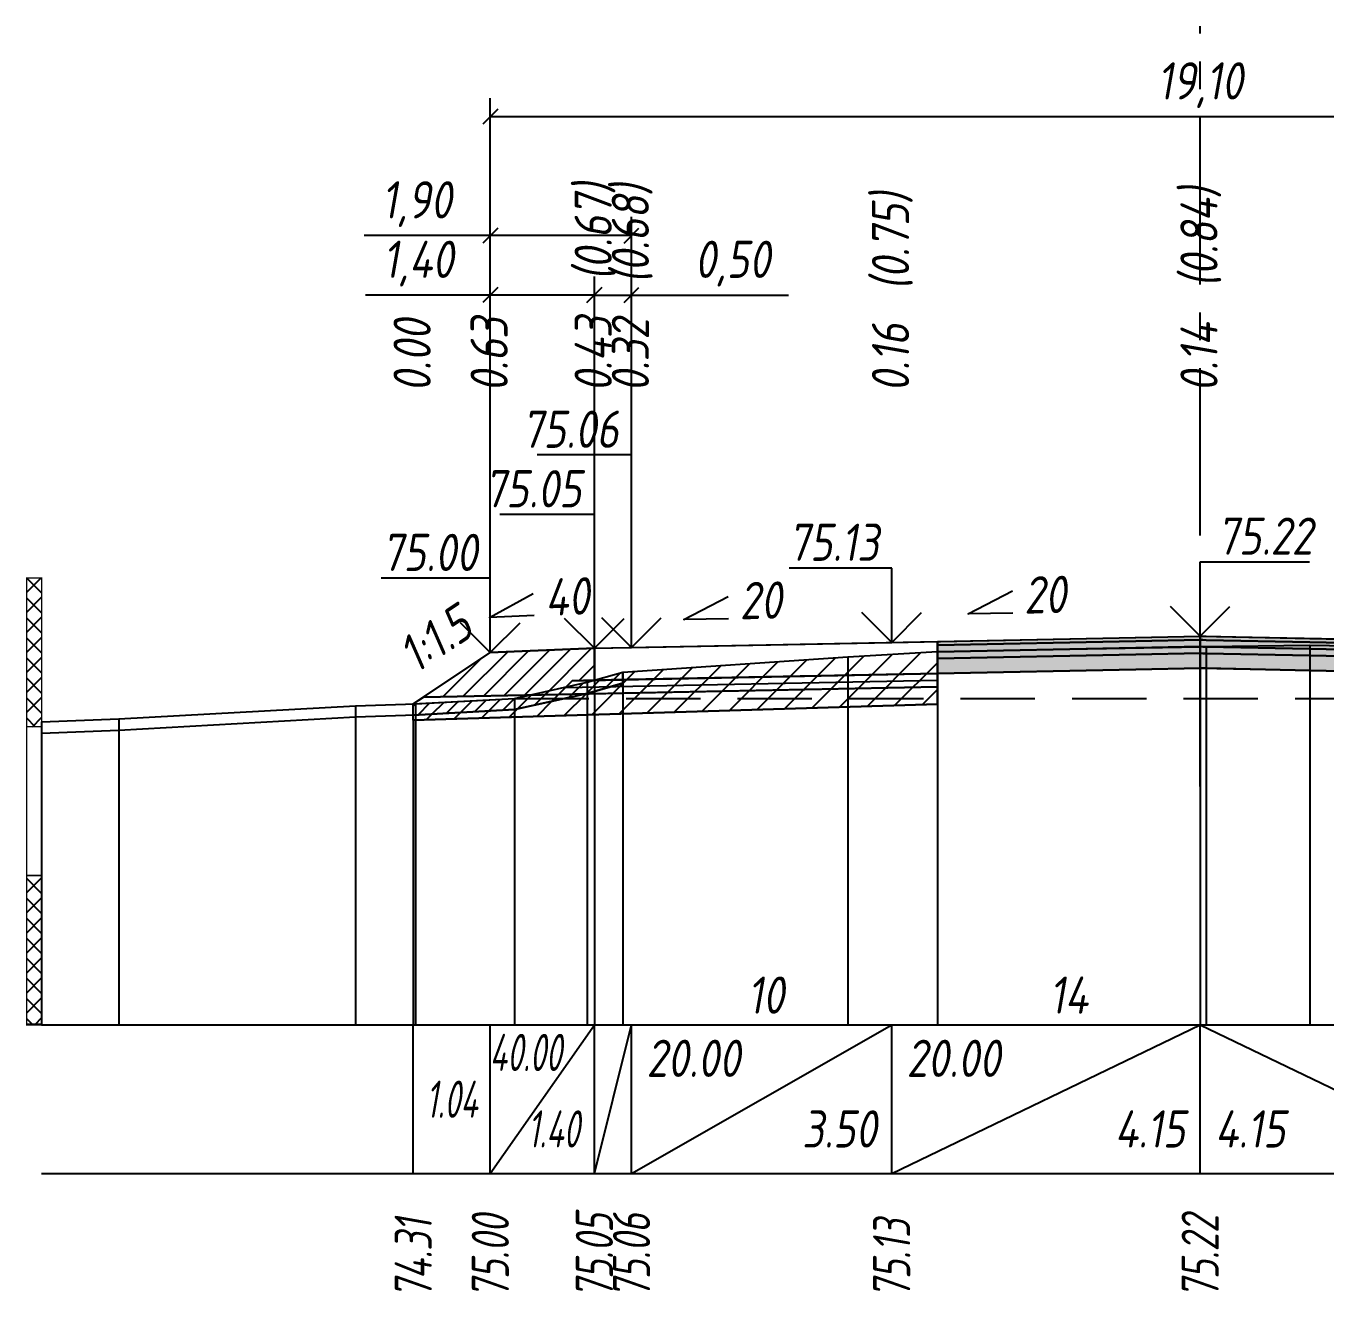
# Model space of a CAD drawing. Extents: x -717 to 1451, y -133302 to 233.
# Drawn here: x 78.9 to 166.4, y -14406.9 to -14321.8 of the extents above; entities that cross this region are included whole.
import ezdxf
from ezdxf.enums import TextEntityAlignment as Align

# ---------------------------------------------------------------- set-up
doc = ezdxf.new("R2010")
doc.units = 0
doc.linetypes.add('осевая2', pattern=[1.125, 0.75, -0.125, 0.125, -0.125])
doc.linetypes.add('штриховая', pattern=[0.75, 0.5, -0.25])
for name, color, linetype in [('Интерполированный поперечник', 2, 'Continuous'), ('Код_514', 1, 'Continuous'), ('Контур_0', 7, 'Continuous'), ('Контур_2521', 7, 'Continuous'), ('Контур_2564', 7, 'Continuous'), ('Контур_2660', 7, 'Continuous'), ('Контур_2665', 7, 'Continuous'), ('Контур_400', 7, 'Continuous'), ('Контур_508', 7, 'Continuous'), ('Контур_512', 7, 'Continuous'), ('Контур_513', 7, 'Continuous'), ('Контур_818', 7, 'Continuous'), ('Красный поперечник', 1, 'Continuous'), ('Линейка абсолютных высот', 7, 'Continuous'), ('Объём_2501', 7, 'Continuous'), ('Объём_2564', 7, 'Continuous'), ('Объём_2650', 7, 'Continuous'), ('Объём_2660', 7, 'Continuous'), ('Объём_2661', 7, 'Continuous'), ('Объём_2665', 7, 'Continuous'), ('Объём_2666', 7, 'Continuous'), ('Объём_2667', 7, 'Continuous'), ('Объём_2668', 7, 'Continuous'), ('Объём_2669', 7, 'Continuous'), ('Объём_2675', 7, 'Continuous'), ('Объём_2753', 7, 'Continuous'), ('Ось', 1, 'осевая2'), ('Откосы', 7, 'Continuous'), ('Отметки покрытия', 7, 'Continuous'), ('Рабочие отметки', 7, 'Continuous'), ('Рабочие отметки доп.', 7, 'Continuous'), ('Слои выравнивания', 7, 'Continuous'), ('Таблица', 7, 'Continuous'), ('Уклоны проезжей части', 7, 'Continuous'), ('Черный поперечник', 3, 'Continuous')]:
    doc.layers.add(name, color=color, linetype=linetype)
for name, color, linetype, true_color in [('Контур_2540', 2, 'Continuous', 0xffff00), ('Контур_2560', 2, 'Continuous', 0xffff00), ('Контур_2561', 7, 'Continuous', 0xff8040), ('Контур_2562', 3, 'Continuous', 0x00ff00), ('Контур_2563', 7, 'Continuous', 0xff8000), ('Контур_2570', 7, 'Continuous', 0x80ff00), ('Контур_2725', 7, 'Continuous', 0x323232), ('Контур_2736', 4, 'Continuous', 0x00ffff), ('Контур_2737', 4, 'Continuous', 0x00ffff), ('Контур_2738', 4, 'Continuous', 0x00ffff), ('Контур_2739', 4, 'Continuous', 0x00ffff), ('Контур_2741', 4, 'Continuous', 0x00ffff), ('Контур_2742', 4, 'Continuous', 0x00ffff), ('Контур_2743', 4, 'Continuous', 0x00ffff), ('Контур_2744', 7, 'Continuous', 0xa4ffff), ('Контур_2745', 7, 'Continuous', 0xa4ffff), ('Контур_2747', 4, 'Continuous', 0x00ffff), ('Контур_2748', 4, 'Continuous', 0x00ffff), ('Контур_2749', 4, 'Continuous', 0x00ffff), ('Контур_2750', 4, 'Continuous', 0x00ffff), ('Контур_2751', 4, 'Continuous', 0x00ffff), ('Контур_2752', 4, 'Continuous', 0x00ffff), ('Контур_2760', 7, 'Continuous', 0x323232), ('Контур_2761', 7, 'Continuous', 0x323232), ('Контур_2762', 7, 'Continuous', 0x323232), ('Контур_2763', 7, 'Continuous', 0x323232), ('Контур_402', 7, 'Continuous', 0xff6464), ('Контур_703', 4, 'Continuous', 0x00ffff), ('Контур_705', 4, 'Continuous', 0x00ffff), ('Контур_707', 4, 'Continuous', 0x00ffff), ('Контур_720', 131, 'Continuous', 0xaaffff), ('Объём_2500', 7, 'Continuous', 0xc0c0c0), ('Объём_2520', 7, 'Continuous', 0x80ffff), ('Объём_2540', 2, 'Continuous', 0xffff00), ('Объём_2560', 2, 'Continuous', 0xffff00), ('Объём_2561', 7, 'Continuous', 0xff8040), ('Объём_2562', 3, 'Continuous', 0x00ff00), ('Объём_2563', 7, 'Continuous', 0xff8000), ('Объём_2570', 7, 'Continuous', 0x80ff00), ('Объём_2600', 7, 'Continuous', 0x808000), ('Объём_2746', 2, 'Continuous', 0xffff00)]:
    doc.layers.add(name, color=color, linetype=linetype, true_color=true_color)
doc.styles.get("Standard").update_dxf_attribs({"font": 'txt', "height": 2.5})
doc.styles.add('М', font='romand.shx', dxfattribs={"width": 0.8, "oblique": 10, "height": 2.5})
doc.dimstyles.new('ISO-25', dxfattribs={"dimtxt": 2.5, "dimasz": 2.5, "dimexe": 1.25, "dimexo": 0.625, "dimtad": 1, "dimtxsty": 'Standard', "dimcen": 2.5, "dimadec": 0, "dimazin": 0, "dimtfac": 1, "dimtmove": 0, "dimatfit": 3, "dimfxl": 1, "dimarcsym": 0})

# ---------------------------------------------------------------- blocks, each defined once
blk = doc.blocks.new('_Oblique')
at = {"color": 0, "linetype": 'ByBlock', "lineweight": -2}
blk.add_line((-0.5, -0.5), (0.5, 0.5), dxfattribs=at)
blk = doc.blocks.new('*D330')
at = {"color": 0, "lineweight": -2, "transparency": 16777216}
for p, q in [((110.183, -14363.401), (110.183, -14338.681)), ((117.183, -14363.121), (117.183, -14338.681)), ((110.183, -14339.931), (101.797, -14339.931)), ((117.183, -14339.931), (110.183, -14339.931))]:
    blk.add_line(p, q, dxfattribs=at)
at = {"layer": 'Defpoints', "color": 0, "transparency": 16777216}
for p in [(117.183, -14339.931), (110.183, -14364.026), (117.183, -14363.746)]:
    blk.add_point(p, dxfattribs=at)
at = {"color": 0, "lineweight": -2, "transparency": 16777216, "rotation": 180}
blk.add_blockref('_Oblique', (110.183, -14339.931), dxfattribs=at)
at = {"color": 0, "lineweight": -2, "transparency": 16777216}
blk.add_blockref('_Oblique', (117.183, -14339.931), dxfattribs=at)
at = {"color": 0, "transparency": 16777216, "insert": (105.338, -14337.818), "char_height": 2.5, "width": 8.75, "attachment_point": 5, "style": 'М'}
blk.add_mtext('1,40', dxfattribs=at)
blk = doc.blocks.new('*D332')
at = {"color": 0, "lineweight": -2, "transparency": 16777216}
for p, q in [((117.183, -14363.121), (117.183, -14338.681)), ((119.683, -14363.071), (119.683, -14338.681)), ((117.183, -14339.931), (119.683, -14339.931)), ((119.683, -14339.931), (130.243, -14339.931))]:
    blk.add_line(p, q, dxfattribs=at)
at = {"layer": 'Defpoints', "color": 0, "transparency": 16777216}
for p in [(119.683, -14339.931), (117.183, -14363.746), (119.683, -14363.696)]:
    blk.add_point(p, dxfattribs=at)
at = {"color": 0, "lineweight": -2, "transparency": 16777216, "rotation": 180}
blk.add_blockref('_Oblique', (117.183, -14339.931), dxfattribs=at)
at = {"color": 0, "lineweight": -2, "transparency": 16777216}
blk.add_blockref('_Oblique', (119.683, -14339.931), dxfattribs=at)
at = {"color": 0, "transparency": 16777216, "insert": (126.482, -14337.818), "char_height": 2.5, "width": 9.16667, "attachment_point": 5, "style": 'М'}
blk.add_mtext('0,50', dxfattribs=at)
blk = doc.blocks.new('*D335')
at = {"color": 0, "lineweight": -2, "transparency": 16777216}
for p, q in [((110.183, -14363.401), (110.183, -14334.681)), ((119.683, -14363.071), (119.683, -14334.681)), ((110.183, -14335.931), (101.697, -14335.931)), ((119.683, -14335.931), (110.183, -14335.931))]:
    blk.add_line(p, q, dxfattribs=at)
at = {"layer": 'Defpoints', "color": 0, "transparency": 16777216}
for p in [(119.683, -14335.931), (110.183, -14364.026), (119.683, -14363.696)]:
    blk.add_point(p, dxfattribs=at)
at = {"color": 0, "lineweight": -2, "transparency": 16777216, "rotation": 180}
blk.add_blockref('_Oblique', (110.183, -14335.931), dxfattribs=at)
at = {"color": 0, "lineweight": -2, "transparency": 16777216}
blk.add_blockref('_Oblique', (119.683, -14335.931), dxfattribs=at)
at = {"color": 0, "transparency": 16777216, "insert": (105.237, -14333.818), "char_height": 2.5, "width": 8.75, "attachment_point": 5, "style": 'М'}
blk.add_mtext('1,90', dxfattribs=at)
blk = doc.blocks.new('*D336')
at = {"color": 0, "lineweight": -2, "transparency": 16777216}
for p, q in [((110.183, -14363.401), (110.183, -14326.681)), ((205.683, -14363.401), (205.683, -14326.681)), ((110.183, -14327.931), (205.683, -14327.931))]:
    blk.add_line(p, q, dxfattribs=at)
at = {"layer": 'Defpoints', "color": 0, "transparency": 16777216}
for p in [(205.683, -14327.931), (110.183, -14364.026), (205.683, -14364.026)]:
    blk.add_point(p, dxfattribs=at)
at = {"color": 0, "lineweight": -2, "transparency": 16777216, "rotation": 180}
blk.add_blockref('_Oblique', (110.183, -14327.931), dxfattribs=at)
at = {"color": 0, "lineweight": -2, "transparency": 16777216}
blk.add_blockref('_Oblique', (205.683, -14327.931), dxfattribs=at)
at = {"color": 0, "transparency": 16777216, "insert": (157.933, -14325.818), "char_height": 2.5, "width": 10.41667, "attachment_point": 5, "style": 'М'}
blk.add_mtext('19,10', dxfattribs=at)

msp = doc.modelspace()

# ---------------------------------------------------------------- hatches: boundary and pattern name
at = {"layer": 'Линейка абсолютных высот'}
h = msp.add_hatch(dxfattribs=at)
h.set_pattern_fill('ANSI37', scale=0.3, style=0)
h.paths.add_polyline_path([(80, -14368.957), (80, -14358.957), (79, -14358.957), (79, -14368.957)])
h = msp.add_hatch(dxfattribs=at)
h.set_pattern_fill('ANSI37', scale=0.3, style=0)
h.paths.add_polyline_path([(80, -14388.957), (80, -14378.957), (79, -14378.957), (79, -14388.957)])
at = {"layer": 'Объём_2563'}
h = msp.add_hatch(dxfattribs=at)
h.set_pattern_fill('ANSI31', color=256, scale=0.3)
h.paths.add_polyline_path([(110.183, -14363.964), (117.183, -14363.684), (117.183, -14365.834), (115.683, -14365.864), (114.765, -14366.782), (105.683, -14366.964)])
at = {"layer": 'Объём_2570'}
h = msp.add_hatch(dxfattribs=at)
h.set_pattern_fill('ANSI31', color=256, scale=0.2)
h.paths.add_polyline_path([(119.095, -14366.026), (116.701, -14366.717), (111.817, -14367.799), (105, -14368.169), (105, -14367.419), (111.817, -14367.049), (116.701, -14365.967), (119.095, -14365.276)])
at = {"layer": 'Объём_2600'}
h = msp.add_hatch(dxfattribs=at)
h.set_pattern_fill('ANSI31', color=6, scale=0.4)
h.paths.add_polyline_path([(111.817, -14367.799), (116.701, -14366.717), (119.095, -14366.026), (119.095, -14365.276), (134.228, -14364.265), (140.255, -14363.9), (140.255, -14367.449), (105, -14368.507), (105, -14368.169)])
at = {"layer": 'Слои выравнивания'}
for color, points in [(2, [(140.255, -14363.223), (153.603, -14362.956), (157.933, -14362.869), (157.933, -14363.119), (153.603, -14363.206), (140.255, -14363.473)]), (3, [(140.255, -14363.473), (153.603, -14363.206), (157.933, -14363.119), (157.933, -14363.569), (153.603, -14363.656), (140.255, -14363.923)]), (2, [(157.933, -14362.869), (158.12, -14362.873), (158.335, -14362.877), (165.306, -14363.016), (171.948, -14363.149), (178.683, -14363.284), (189.331, -14363.497), (189.331, -14363.747), (178.683, -14363.534), (171.948, -14363.399), (165.306, -14363.266), (158.335, -14363.127), (158.12, -14363.123), (157.933, -14363.119)]), (3, [(157.933, -14363.119), (158.12, -14363.123), (158.335, -14363.127), (165.306, -14363.266), (171.948, -14363.399), (178.683, -14363.534), (189.331, -14363.747), (189.331, -14364.197), (178.683, -14363.984), (171.948, -14363.849), (165.306, -14363.716), (158.335, -14363.577), (158.12, -14363.573), (157.933, -14363.569)]), (4, [(140.255, -14363.923), (153.603, -14363.656), (157.933, -14363.569), (157.933, -14364.019), (153.603, -14364.106), (140.255, -14364.373)]), (5, [(140.255, -14364.373), (153.603, -14364.106), (157.933, -14364.019), (157.933, -14365.019), (153.603, -14365.106), (140.255, -14365.373)]), (4, [(157.933, -14363.569), (158.12, -14363.573), (158.335, -14363.577), (165.306, -14363.716), (171.948, -14363.849), (178.683, -14363.984), (189.331, -14364.197), (189.331, -14364.647), (178.683, -14364.434), (171.948, -14364.299), (165.306, -14364.166), (158.335, -14364.027), (158.12, -14364.023), (157.933, -14364.019)]), (5, [(157.933, -14364.019), (158.12, -14364.023), (158.335, -14364.027), (165.306, -14364.166), (171.948, -14364.299), (178.683, -14364.434), (189.331, -14364.647), (189.331, -14365.647), (178.683, -14365.434), (171.948, -14365.299), (165.306, -14365.166), (158.335, -14365.027), (158.12, -14365.023), (157.933, -14365.019)])]:
    msp.add_hatch(color=color, dxfattribs=at).paths.add_polyline_path(points)

# ---------------------------------------------------------------- linework, layer by layer
at = {"layer": 'Интерполированный поперечник', "linetype": 'штриховая', "ltscale": 10, "flags": 128}
msp.add_lwpolyline([(111.817, -14367.049), (220.856, -14367.06)], dxfattribs=at)
at = {"layer": 'Код_514'}
for p, q in [((105, -14399), (105, -14389)), ((110.183, -14399), (110.183, -14389)), ((110.183, -14399), (117.183, -14389)), ((117.183, -14399), (117.183, -14389)), ((117.183, -14399), (119.683, -14389)), ((119.683, -14399), (119.683, -14389)), ((119.683, -14399), (137.183, -14389)), ((137.183, -14399), (137.183, -14389)), ((137.183, -14399), (157.933, -14389)), ((157.933, -14399), (157.933, -14389)), ((157.933, -14389), (178.683, -14399))]:
    msp.add_line(p, q, dxfattribs=at)
at = {"layer": 'Контур_0', "flags": 128}
for points in [[(117.183, -14363.684), (140.255, -14363.223), (140.255, -14365.373), (117.183, -14365.834), (117.183, -14363.684), (117.183, -14363.684)], [(110.183, -14363.964), (105, -14367.419), (105, -14367.419), (105, -14367.419), (105, -14367.419), (105, -14367.419), (105, -14367.419), (105, -14367.419), (105, -14367.419), (105, -14367.419), (105, -14367.419), (105, -14367.419), (105, -14367.419), (105, -14367.419), (105, -14367.419), (105, -14367.419)], [(110.183, -14363.964), (105, -14367.419), (105, -14367.419), (105, -14367.419), (105, -14367.419), (105, -14367.419), (105, -14367.419), (105, -14367.419), (105, -14367.419), (105, -14367.419), (105, -14367.419), (105, -14367.419), (105, -14367.419), (105, -14367.419), (105, -14367.419), (105, -14367.419), (105, -14367.419), (105, -14367.419), (105, -14367.419), (105, -14367.419), (105, -14367.419), (105, -14367.419), (105, -14367.419), (105, -14367.419), (105, -14367.419), (105, -14367.419), (105, -14367.419), (105, -14367.419), (105, -14367.419), (105, -14367.419)], [(105.683, -14366.964), (114.765, -14366.782), (115.683, -14365.864), (117.183, -14365.834)], [(115.683, -14365.864), (140.255, -14365.373), (140.255, -14366.273), (114.765, -14366.782), (115.683, -14365.864), (115.683, -14365.864)]]:
    msp.add_lwpolyline(points, dxfattribs=at)
at = {"layer": 'Контур_2521', "color": 250, "flags": 128}
msp.add_lwpolyline([(115.224, -14366.323), (140.255, -14365.823)], dxfattribs=at)
at = {"layer": 'Контур_2540', "flags": 128}
msp.add_lwpolyline([(105.683, -14366.964), (140.255, -14366.273), (140.255, -14367.449), (105, -14368.507), (105, -14367.419), (105.683, -14366.964), (105.683, -14366.964)], dxfattribs=at)
at = {"layer": 'Контур_2560', "flags": 128}
msp.add_lwpolyline([(110.183, -14363.964), (110.183, -14363.964), (110.183, -14363.964), (117.183, -14363.684)], dxfattribs=at)
at = {"layer": 'Контур_2561', "flags": 128}
msp.add_lwpolyline([(117.183, -14363.684), (117.183, -14363.684), (110.183, -14363.964), (110.183, -14363.964), (117.183, -14363.684)], dxfattribs=at)
at = {"layer": 'Контур_2562', "flags": 128}
msp.add_lwpolyline([(110.183, -14363.964), (110.183, -14363.964), (110.183, -14363.964), (110.183, -14363.964), (110.183, -14363.964)], dxfattribs=at)
at = {"layer": 'Контур_2563', "flags": 128}
msp.add_lwpolyline([(110.183, -14363.964), (117.183, -14363.684), (117.183, -14365.834), (115.683, -14365.864), (114.765, -14366.782), (105.683, -14366.964), (110.183, -14363.964), (110.183, -14363.964)], dxfattribs=at)
at = {"layer": 'Контур_2564', "flags": 128}
msp.add_lwpolyline([(110.183, -14363.964), (117.183, -14363.684)], dxfattribs=at)
at = {"layer": 'Контур_2570', "flags": 128}
msp.add_lwpolyline([(80, -14369.385), (85.199, -14369.186), (101.126, -14368.3), (105.145, -14368.164), (111.817, -14367.799), (111.817, -14367.799), (116.701, -14366.717), (119.095, -14366.026), (119.095, -14365.276), (134.228, -14364.265), (140.255, -14363.9), (157.933, -14363.576), (158.335, -14363.569), (165.306, -14363.463), (171.948, -14363.587)], dxfattribs=at)
at = {"layer": 'Контур_2660', "flags": 128}
msp.add_lwpolyline([(105, -14368.507), (140.255, -14367.449)], dxfattribs=at)
at = {"layer": 'Контур_2665', "flags": 128}
msp.add_lwpolyline([(110.183, -14363.964), (110.183, -14363.964)], dxfattribs=at)
at = {"layer": 'Контур_2725', "flags": 128}
msp.add_lwpolyline([(140.255, -14365.373), (153.603, -14365.106), (157.933, -14365.019), (158.12, -14365.023), (158.335, -14365.027), (165.306, -14365.166), (171.948, -14365.299), (178.683, -14365.434), (189.331, -14365.647)], dxfattribs=at)
at = {"layer": 'Контур_2736', "flags": 128}
msp.add_lwpolyline([(110.183, -14363.964), (105, -14367.419)], dxfattribs=at)
at = {"layer": 'Контур_2737', "flags": 128}
msp.add_lwpolyline([(105, -14367.419), (105, -14367.419)], dxfattribs=at)
at = {"layer": 'Контур_2738', "flags": 128}
msp.add_lwpolyline([(105, -14367.419), (105, -14367.419)], dxfattribs=at)
at = {"layer": 'Контур_2739', "flags": 128}
msp.add_lwpolyline([(105, -14367.419), (105, -14367.419)], dxfattribs=at)
at = {"layer": 'Контур_2741', "flags": 128}
msp.add_lwpolyline([(105, -14367.419), (105, -14367.419)], dxfattribs=at)
at = {"layer": 'Контур_2742', "flags": 128}
msp.add_lwpolyline([(105, -14367.419), (105, -14367.419)], dxfattribs=at)
at = {"layer": 'Контур_2743', "flags": 128}
msp.add_lwpolyline([(105, -14367.419), (105, -14367.419)], dxfattribs=at)
at = {"layer": 'Контур_2744', "flags": 128}
msp.add_lwpolyline([(105, -14367.419), (105, -14367.419)], dxfattribs=at)
msp.add_lwpolyline([(105, -14367.419), (105, -14367.419)], dxfattribs=at)
msp.add_lwpolyline([(105, -14367.419), (105, -14367.419)], dxfattribs=at)
msp.add_lwpolyline([(105, -14367.419), (105, -14367.419)], dxfattribs=at)
msp.add_lwpolyline([(105, -14367.419), (105, -14367.419)], dxfattribs=at)
msp.add_lwpolyline([(105, -14367.419), (105, -14367.419)], dxfattribs=at)
at = {"layer": 'Контур_2745', "flags": 128}
msp.add_lwpolyline([(105, -14367.419), (105, -14367.419)], dxfattribs=at)
msp.add_lwpolyline([(105, -14367.419), (105, -14367.419)], dxfattribs=at)
msp.add_lwpolyline([(105, -14367.419), (105, -14367.419)], dxfattribs=at)
msp.add_lwpolyline([(105, -14367.419), (105, -14367.419)], dxfattribs=at)
msp.add_lwpolyline([(105, -14367.419), (105, -14367.419)], dxfattribs=at)
msp.add_lwpolyline([(105, -14367.419), (105, -14367.419)], dxfattribs=at)
at = {"layer": 'Контур_2747', "flags": 128}
msp.add_lwpolyline([(105, -14367.419), (105, -14367.419)], dxfattribs=at)
at = {"layer": 'Контур_2748', "flags": 128}
msp.add_lwpolyline([(105, -14367.419), (105, -14367.419)], dxfattribs=at)
at = {"layer": 'Контур_2749', "flags": 128}
msp.add_lwpolyline([(105, -14367.419), (105, -14367.419)], dxfattribs=at)
at = {"layer": 'Контур_2750', "flags": 128}
msp.add_lwpolyline([(105, -14367.419), (105, -14367.419)], dxfattribs=at)
at = {"layer": 'Контур_2751', "flags": 128}
msp.add_lwpolyline([(105, -14367.419), (105, -14367.419)], dxfattribs=at)
at = {"layer": 'Контур_2752', "flags": 128}
msp.add_lwpolyline([(105, -14367.419), (105, -14367.419)], dxfattribs=at)
at = {"layer": 'Контур_2760', "flags": 128}
msp.add_lwpolyline([(140.255, -14363.223), (153.603, -14362.956), (157.933, -14362.869), (158.12, -14362.873), (158.335, -14362.877), (165.306, -14363.016), (171.948, -14363.149), (178.683, -14363.284), (189.331, -14363.497)], dxfattribs=at)
at = {"layer": 'Контур_2761', "flags": 128}
msp.add_lwpolyline([(140.255, -14363.473), (153.603, -14363.206), (157.933, -14363.119), (158.12, -14363.123), (158.335, -14363.127), (165.306, -14363.266), (171.948, -14363.399), (178.683, -14363.534), (189.331, -14363.747)], dxfattribs=at)
at = {"layer": 'Контур_2762', "flags": 128}
msp.add_lwpolyline([(140.255, -14363.923), (153.603, -14363.656), (157.933, -14363.569), (158.12, -14363.573), (158.335, -14363.577), (165.306, -14363.716), (171.948, -14363.849), (178.683, -14363.984), (189.331, -14364.197)], dxfattribs=at)
at = {"layer": 'Контур_2763', "flags": 128}
msp.add_lwpolyline([(140.255, -14364.373), (153.603, -14364.106), (157.933, -14364.019), (158.12, -14364.023), (158.335, -14364.027), (165.306, -14364.166), (171.948, -14364.299), (178.683, -14364.434), (189.331, -14364.647)], dxfattribs=at)
at = {"layer": 'Контур_400', "flags": 128}
for points in [[(117.183, -14363.684), (119.683, -14363.634), (119.683, -14363.634), (119.683, -14363.634), (119.683, -14363.634), (119.683, -14363.634), (119.683, -14363.634), (137.183, -14363.284), (157.933, -14362.869)], [(157.933, -14362.869), (178.683, -14363.284), (196.183, -14363.634), (196.183, -14363.634), (196.183, -14363.634), (196.183, -14363.634), (196.183, -14363.634), (196.183, -14363.634), (198.683, -14363.684)]]:
    msp.add_lwpolyline(points, dxfattribs=at)
at = {"layer": 'Контур_402', "flags": 128}
msp.add_lwpolyline([(105, -14368.507), (140.255, -14367.449), (140.255, -14365.373), (157.933, -14365.019), (189.331, -14365.647), (189.331, -14367.861), (212.574, -14368.558)], dxfattribs=at)
at = {"layer": 'Контур_508', "flags": 128}
msp.add_lwpolyline([(105, -14368.507), (140.255, -14367.449), (140.255, -14365.373), (157.933, -14365.019), (189.331, -14365.647), (189.331, -14367.861), (212.574, -14368.558), (213.237, -14369), (215.237, -14369), (218.147, -14367.06)], dxfattribs=at)
at = {"layer": 'Контур_512', "flags": 128}
msp.add_lwpolyline([(105, -14368.507), (140.255, -14367.449)], dxfattribs=at)
at = {"layer": 'Контур_513', "flags": 128}
msp.add_lwpolyline([(105, -14368.507), (140.255, -14367.449), (140.255, -14365.373), (157.933, -14365.019), (189.331, -14365.647), (189.331, -14367.861), (212.574, -14368.558), (213.237, -14369), (215.237, -14369), (218.147, -14367.06)], dxfattribs=at)
at = {"layer": 'Контур_703', "flags": 128}
for points in [[(110.183, -14363.964), (105, -14367.419)], [(105, -14367.419), (105, -14367.419)]]:
    msp.add_lwpolyline(points, dxfattribs=at)
at = {"layer": 'Контур_705', "flags": 128}
msp.add_lwpolyline([(105, -14367.419), (105, -14367.419)], dxfattribs=at)
at = {"layer": 'Контур_707', "flags": 128}
msp.add_lwpolyline([(105, -14367.419), (105, -14367.419)], dxfattribs=at)
at = {"layer": 'Контур_720', "flags": 128}
msp.add_lwpolyline([(105, -14367.419), (105, -14367.419)], dxfattribs=at)
at = {"layer": 'Контур_818', "flags": 128}
msp.add_lwpolyline([(105, -14368.169), (105.145, -14368.164), (111.817, -14367.799), (111.817, -14367.799), (116.701, -14366.717), (119.095, -14366.026), (119.095, -14365.276), (134.228, -14364.265), (140.255, -14363.9), (157.933, -14363.576), (158.335, -14363.569), (165.306, -14363.463), (171.948, -14363.587), (189.331, -14363.906), (204.861, -14364.961), (211.646, -14365.43), (211.646, -14366.18), (214.417, -14366.701), (218.147, -14367.343)], dxfattribs=at)
at = {"layer": 'Красный поперечник'}
for p, q in [((119.683, -14363.634), (137.183, -14363.284)), ((137.183, -14363.284), (157.933, -14362.869)), ((157.933, -14362.869), (178.683, -14363.284)), ((105, -14367.419), (110.183, -14363.964)), ((110.183, -14363.964), (117.183, -14363.684)), ((117.183, -14363.684), (119.683, -14363.634)), ((140.255, -14367.449), (140.255, -14389)), ((105, -14368.507), (105, -14389))]:
    msp.add_line(p, q, dxfattribs=at)
at = {"layer": 'Линейка абсолютных высот', "color": 7, "const_width": 0.1, "flags": 128}
for points in [[(80, -14368.957), (80, -14358.957), (79, -14358.957), (79, -14368.957), (80, -14368.957)], [(80, -14378.957), (80, -14368.957), (79, -14368.957), (79, -14378.957), (80, -14378.957)], [(80, -14388.957), (80, -14378.957), (79, -14378.957), (79, -14388.957), (80, -14388.957)], [(80, -14389), (80, -14388.957), (79, -14388.957), (79, -14389), (80, -14389)]]:
    msp.add_lwpolyline(points, dxfattribs=at)
at = {"layer": 'Объём_2500', "flags": 128}
msp.add_lwpolyline([(117.183, -14363.684), (140.255, -14363.223), (140.255, -14365.373), (117.183, -14365.834), (117.183, -14363.684), (117.183, -14363.684)], dxfattribs=at)
at = {"layer": 'Объём_2501', "flags": 128}
for points in [[(117.183, -14363.684), (119.683, -14363.634), (119.683, -14363.634), (119.683, -14363.634), (119.683, -14363.634), (119.683, -14363.634), (119.683, -14363.634), (137.183, -14363.284), (157.933, -14362.869)], [(157.933, -14362.869), (178.683, -14363.284), (196.183, -14363.634), (196.183, -14363.634), (196.183, -14363.634), (196.183, -14363.634), (196.183, -14363.634), (196.183, -14363.634), (198.683, -14363.684)]]:
    msp.add_lwpolyline(points, dxfattribs=at)
at = {"layer": 'Объём_2520', "color": 250, "flags": 128}
msp.add_lwpolyline([(115.683, -14365.864), (140.255, -14365.373), (140.255, -14366.273), (114.765, -14366.782), (115.683, -14365.864), (115.683, -14365.864)], dxfattribs=at)
at = {"layer": 'Объём_2540', "flags": 128}
msp.add_lwpolyline([(105.683, -14366.964), (140.255, -14366.273), (140.255, -14367.449), (105, -14368.507), (105, -14367.419), (105.683, -14366.964), (105.683, -14366.964)], dxfattribs=at)
at = {"layer": 'Объём_2560', "flags": 128}
msp.add_lwpolyline([(110.183, -14363.964), (110.183, -14363.964), (110.183, -14363.964), (117.183, -14363.684)], dxfattribs=at)
at = {"layer": 'Объём_2561', "flags": 128}
msp.add_lwpolyline([(117.183, -14363.684), (117.183, -14363.684), (110.183, -14363.964), (110.183, -14363.964), (117.183, -14363.684)], dxfattribs=at)
at = {"layer": 'Объём_2562', "flags": 128}
msp.add_lwpolyline([(110.183, -14363.964), (110.183, -14363.964), (110.183, -14363.964), (110.183, -14363.964), (110.183, -14363.964)], dxfattribs=at)
at = {"layer": 'Объём_2563', "color": 250, "flags": 128}
msp.add_lwpolyline([(110.183, -14363.964), (117.183, -14363.684), (117.183, -14365.834), (115.683, -14365.864), (114.765, -14366.782), (105.683, -14366.964), (110.183, -14363.964), (110.183, -14363.964)], dxfattribs=at)
at = {"layer": 'Объём_2564', "flags": 128}
msp.add_lwpolyline([(110.183, -14363.964), (117.183, -14363.684)], dxfattribs=at)
at = {"layer": 'Объём_2570', "flags": 128}
msp.add_lwpolyline([(119.095, -14366.026), (116.701, -14366.717), (111.817, -14367.799), (105, -14368.169), (105, -14367.419), (111.817, -14367.049), (116.701, -14365.967), (119.095, -14365.276), (119.095, -14366.026), (119.095, -14366.026)], dxfattribs=at)
at = {"layer": 'Объём_2650', "color": 6, "flags": 128}
msp.add_lwpolyline([(111.817, -14367.799), (116.701, -14366.717), (119.095, -14366.026), (119.095, -14365.276), (134.228, -14364.265), (140.255, -14363.9), (140.255, -14367.449), (105, -14368.507), (105, -14368.169), (111.817, -14367.799), (111.817, -14367.799)], dxfattribs=at)
at = {"layer": 'Объём_2660', "flags": 128}
msp.add_lwpolyline([(105, -14368.507), (140.255, -14367.449)], dxfattribs=at)
at = {"layer": 'Объём_2661', "flags": 128}
msp.add_lwpolyline([(110.183, -14363.964), (105, -14367.419)], dxfattribs=at)
at = {"layer": 'Объём_2665', "flags": 128}
msp.add_lwpolyline([(110.183, -14363.964), (110.183, -14363.964)], dxfattribs=at)
at = {"layer": 'Объём_2666', "flags": 128}
msp.add_lwpolyline([(110.183, -14363.964), (105, -14367.419)], dxfattribs=at)
at = {"layer": 'Объём_2667', "flags": 128}
msp.add_lwpolyline([(105, -14367.419), (105, -14367.419)], dxfattribs=at)
msp.add_lwpolyline([(105, -14367.419), (105, -14367.419)], dxfattribs=at)
at = {"layer": 'Объём_2668', "flags": 128}
msp.add_lwpolyline([(105, -14367.419), (105, -14367.419)], dxfattribs=at)
msp.add_lwpolyline([(105, -14367.419), (105, -14367.419)], dxfattribs=at)
at = {"layer": 'Объём_2669', "flags": 128}
msp.add_lwpolyline([(105, -14367.419), (105, -14367.419)], dxfattribs=at)
msp.add_lwpolyline([(105, -14367.419), (105, -14367.419)], dxfattribs=at)
at = {"layer": 'Объём_2675', "flags": 128}
msp.add_lwpolyline([(105, -14367.419), (105, -14367.419)], dxfattribs=at)
msp.add_lwpolyline([(105, -14367.419), (105, -14367.419)], dxfattribs=at)
msp.add_lwpolyline([(105, -14367.419), (105, -14367.419)], dxfattribs=at)
msp.add_lwpolyline([(105, -14367.419), (105, -14367.419)], dxfattribs=at)
msp.add_lwpolyline([(105, -14367.419), (105, -14367.419)], dxfattribs=at)
msp.add_lwpolyline([(105, -14367.419), (105, -14367.419)], dxfattribs=at)
msp.add_lwpolyline([(105, -14367.419), (105, -14367.419)], dxfattribs=at)
msp.add_lwpolyline([(105, -14367.419), (105, -14367.419)], dxfattribs=at)
msp.add_lwpolyline([(105, -14367.419), (105, -14367.419)], dxfattribs=at)
msp.add_lwpolyline([(105, -14367.419), (105, -14367.419)], dxfattribs=at)
msp.add_lwpolyline([(105, -14367.419), (105, -14367.419)], dxfattribs=at)
msp.add_lwpolyline([(105, -14367.419), (105, -14367.419)], dxfattribs=at)
at = {"layer": 'Объём_2746', "flags": 128}
msp.add_lwpolyline([(105.145, -14368.164), (111.817, -14367.799), (116.701, -14366.717), (119.095, -14366.026), (119.095, -14365.276), (134.228, -14364.265), (140.255, -14363.9), (140.255, -14367.449), (105, -14368.507), (105, -14368.169), (105.145, -14368.164), (105.145, -14368.164)], dxfattribs=at)
at = {"layer": 'Объём_2753', "flags": 128}
msp.add_lwpolyline([(140.255, -14363.223), (140.255, -14363.223)], dxfattribs=at)
at = {"layer": 'Ось', "ltscale": 15}
msp.add_line((157.933, -14372.971), (157.933, -14321.84), dxfattribs=at)
at = {"layer": 'Откосы', "color": 1, "flags": 128}
for points in [[(145.332, -14361.31), (142.333, -14361.37), (145.302, -14359.81)], [(113.133, -14361.486), (110.136, -14361.606), (113.073, -14359.987)], [(126.207, -14361.692), (123.208, -14361.752), (126.177, -14360.193)]]:
    msp.add_lwpolyline(points, dxfattribs=at)
at = {"layer": 'Отметки покрытия', "color": 1}
for p, q in [((119.683, -14350.684), (113.333, -14350.684)), ((119.683, -14363.634), (119.683, -14350.684)), ((117.183, -14354.684), (110.833, -14354.684)), ((117.183, -14363.684), (117.183, -14354.684)), ((157.933, -14362.869), (157.933, -14357.869)), ((157.933, -14357.869), (165.283, -14357.869)), ((110.183, -14358.964), (102.833, -14358.964)), ((110.183, -14363.964), (110.183, -14358.964)), ((137.183, -14358.284), (130.283, -14358.284)), ((137.183, -14363.284), (137.183, -14358.284)), ((119.683, -14363.634), (117.683, -14361.634)), ((119.683, -14363.634), (121.683, -14361.634)), ((137.183, -14363.284), (135.183, -14361.284)), ((137.183, -14363.284), (139.183, -14361.284)), ((157.933, -14362.869), (155.933, -14360.869)), ((157.933, -14362.869), (159.933, -14360.869)), ((110.183, -14363.964), (108.183, -14361.964)), ((110.183, -14363.964), (112.183, -14361.964)), ((117.183, -14363.684), (115.183, -14361.684)), ((117.183, -14363.684), (119.183, -14361.684))]:
    msp.add_line(p, q, dxfattribs=at)
at = {"layer": 'Слои выравнивания'}
for p, q in [((140.255, -14363.223), (140.255, -14389)), ((157.933, -14362.869), (157.933, -14389)), ((117.183, -14363.684), (117.183, -14389))]:
    msp.add_line(p, q, dxfattribs=at)
at = {"layer": 'Слои выравнивания', "color": 2, "flags": 128}
for points in [[(140.255, -14363.223), (153.603, -14362.956), (157.933, -14362.869), (157.933, -14363.119), (153.603, -14363.206), (140.255, -14363.473)], [(157.933, -14362.869), (158.12, -14362.873), (158.335, -14362.877), (165.306, -14363.016), (171.948, -14363.149), (178.683, -14363.284), (189.331, -14363.497), (189.331, -14363.747), (178.683, -14363.534), (171.948, -14363.399), (165.306, -14363.266), (158.335, -14363.127), (158.12, -14363.123), (157.933, -14363.119)]]:
    msp.add_lwpolyline(points, close=True, dxfattribs=at)
at = {"layer": 'Слои выравнивания', "color": 3, "flags": 128}
for points in [[(140.255, -14363.473), (153.603, -14363.206), (157.933, -14363.119), (157.933, -14363.569), (153.603, -14363.656), (140.255, -14363.923)], [(157.933, -14363.119), (158.12, -14363.123), (158.335, -14363.127), (165.306, -14363.266), (171.948, -14363.399), (178.683, -14363.534), (189.331, -14363.747), (189.331, -14364.197), (178.683, -14363.984), (171.948, -14363.849), (165.306, -14363.716), (158.335, -14363.577), (158.12, -14363.573), (157.933, -14363.569)]]:
    msp.add_lwpolyline(points, close=True, dxfattribs=at)
at = {"layer": 'Слои выравнивания', "color": 4, "flags": 128}
for points in [[(140.255, -14363.923), (153.603, -14363.656), (157.933, -14363.569), (157.933, -14364.019), (153.603, -14364.106), (140.255, -14364.373)], [(157.933, -14363.569), (158.12, -14363.573), (158.335, -14363.577), (165.306, -14363.716), (171.948, -14363.849), (178.683, -14363.984), (189.331, -14364.197), (189.331, -14364.647), (178.683, -14364.434), (171.948, -14364.299), (165.306, -14364.166), (158.335, -14364.027), (158.12, -14364.023), (157.933, -14364.019)]]:
    msp.add_lwpolyline(points, close=True, dxfattribs=at)
at = {"layer": 'Слои выравнивания', "color": 5, "flags": 128}
for points in [[(140.255, -14364.373), (153.603, -14364.106), (157.933, -14364.019), (157.933, -14365.019), (153.603, -14365.106), (140.255, -14365.373)], [(157.933, -14364.019), (158.12, -14364.023), (158.335, -14364.027), (165.306, -14364.166), (171.948, -14364.299), (178.683, -14364.434), (189.331, -14364.647), (189.331, -14365.647), (178.683, -14365.434), (171.948, -14365.299), (165.306, -14365.166), (158.335, -14365.027), (158.12, -14365.023), (157.933, -14365.019)]]:
    msp.add_lwpolyline(points, close=True, dxfattribs=at)
at = {"layer": 'Таблица'}
for p, q in [((80, -14389), (243.147, -14389)), ((80, -14399), (243.147, -14399))]:
    msp.add_line(p, q, dxfattribs=at)
at = {"layer": 'Черный поперечник', "color": 7}
for p, q in [((134.228, -14364.265), (134.228, -14389)), ((140.255, -14363.9), (140.255, -14389)), ((157.933, -14363.576), (157.933, -14389)), ((158.335, -14363.569), (158.335, -14389)), ((165.306, -14363.463), (165.306, -14389)), ((116.701, -14365.967), (116.701, -14389)), ((119.095, -14365.276), (119.095, -14389)), ((101.126, -14367.55), (101.126, -14389)), ((105.145, -14367.414), (105.145, -14389)), ((111.817, -14367.049), (111.817, -14389)), ((80, -14368.635), (80, -14389)), ((85.199, -14368.436), (85.199, -14389))]:
    msp.add_line(p, q, dxfattribs=at)
at = {"layer": 'Черный поперечник', "flags": 128}
msp.add_lwpolyline([(80, -14368.635), (85.199, -14368.436), (101.126, -14367.55), (105.145, -14367.414), (111.817, -14367.049), (116.701, -14365.967), (119.095, -14365.276), (134.228, -14364.265), (140.255, -14363.9), (157.933, -14363.576), (158.335, -14363.569), (165.306, -14363.463), (171.948, -14363.587), (189.331, -14363.906), (204.861, -14364.961), (211.646, -14365.43), (214.417, -14365.951), (220.856, -14367.06), (228.005, -14365.836), (232.895, -14364.741), (242.055, -14364.93), (243.147, -14364.943)], dxfattribs=at)

# ---------------------------------------------------------------- texts
at = {"layer": 'Код_514', "style": 'М', "oblique": 10}
for s, width, p in [('40.00', 0.6, (110.132, -14389.606)), ('20.00', 0.8, (120.683, -14390)), ('20.00', 0.8, (138.183, -14390))]:
    msp.add_text(s, height=2.5, dxfattribs=dict(at, width=width)).set_placement(p, align=Align.TOP_LEFT)
at = {"layer": 'Код_514', "style": 'М', "oblique": 10, "width": 0.6}
msp.add_text('1.04', height=2.5, dxfattribs=at).set_placement((107.592, -14394), align=Align.MIDDLE_CENTER)
at = {"layer": 'Код_514', "style": 'М', "oblique": 10}
for s, width, p in [('1.40', 0.6, (116.183, -14398)), ('3.50', 0.8, (136.183, -14398)), ('4.15', 0.8, (156.933, -14398))]:
    msp.add_text(s, height=2.5, dxfattribs=dict(at, width=width)).set_placement(p, align=Align.BOTTOM_RIGHT)
at = {"layer": 'Код_514', "style": 'М', "oblique": 10, "width": 0.8}
msp.add_text('4.15', height=2.5, dxfattribs=at).set_placement((158.933, -14398), align=Align.BOTTOM_LEFT)
at = {"layer": 'Код_514', "style": 'М', "oblique": 10, "width": 0.7}
for s, p in [('74.31', (105, -14407.382)), ('75.00', (110.183, -14407.382)), ('75.05', (117.183, -14407.382)), ('75.06', (119.683, -14407.382)), ('75.13', (137.183, -14407.382)), ('75.22', (157.933, -14407.382))]:
    msp.add_text(s, height=2.5, rotation=90, dxfattribs=at).set_placement(p, align=Align.MIDDLE_LEFT)
at = {"layer": 'Отметки покрытия', "color": 1, "style": 'М', "oblique": 10, "width": 0.8}
for s, p in [('75.06', (118.824, -14350.953)), ('75.05', (116.324, -14354.953)), ('75.13', (136.324, -14358.553)), ('75.00', (109.324, -14359.233))]:
    msp.add_text(s, height=2.5, dxfattribs=at).set_placement(p, align=Align.BOTTOM_RIGHT)
msp.add_text('75.22', height=2.5, dxfattribs=at).set_placement((159.074, -14358.138), align=Align.BOTTOM_LEFT)
at = {"layer": 'Рабочие отметки', "color": 1, "style": 'М', "oblique": 10, "width": 0.8}
for s, p in [('0.00', (104.922, -14346.434)), ('0.63', (110.105, -14346.434)), ('0.43', (117.105, -14346.434)), ('0.32', (119.605, -14346.434)), ('0.16', (137.105, -14346.434)), ('0.14', (157.855, -14346.434))]:
    msp.add_text(s, height=2.5, rotation=90, dxfattribs=at).set_placement(p, align=Align.MIDDLE_LEFT)
at = {"layer": 'Рабочие отметки доп.', "color": 1, "style": 'М', "oblique": 10, "width": 0.8}
for s, p in [('(0.67)', (117.105, -14338.934)), ('(0.68)', (119.605, -14339.134)), ('(0.84)', (157.855, -14339.384)), ('(0.75)', (137.105, -14339.584))]:
    msp.add_text(s, height=2.5, rotation=90, dxfattribs=at).set_placement(p, align=Align.MIDDLE_LEFT)
at = {"layer": 'Слои выравнивания', "style": 'М', "oblique": 10, "width": 0.8}
for s, p in [('10', (128.719, -14389)), ('14', (149.094, -14389))]:
    msp.add_text(s, height=2.5, dxfattribs=at).set_placement(p, align=Align.BOTTOM_CENTER)
at = {"layer": 'Уклоны проезжей части', "color": 1, "style": 'М', "oblique": 10, "width": 0.8}
for s, rotation, p in [('40', 2.29061, (115.438, -14362.202)), ('20', 1.14576, (147.538, -14362.077)), ('20', 1.14576, (128.413, -14362.459)), ('1:1.5', 33.69007, (107.608, -14364.697))]:
    msp.add_text(s, height=2.5, rotation=rotation, dxfattribs=at).set_placement(p, align=Align.BOTTOM_CENTER)

# ---------------------------------------------------------------- dimensions: what is measured, and where the dimension line sits
at = {"color": 5}
dim = msp.add_linear_dim(base=(205.683, -14327.931), p1=(110.183, -14364.026), p2=(205.683, -14364.026), angle=180, dimstyle='ISO-25', override={"dimasz": 1, "dimlfac": 0.2, "dimzin": 0, "dimtxsty": 'М', "dimblk1": 'Oblique', "dimblk2": 'Oblique', "dimsah": 1}, dxfattribs=at)
dim.commit()
dim.dimension.update_dxf_attribs({"geometry": '*D336', "text_midpoint": (157.933, -14325.818)})
for base, p1, p2, picture, middle in [((119.683, -14335.931), (110.183, -14364.026), (119.683, -14363.696), '*D335', (105.237, -14335.931)), ((117.183, -14339.931), (110.183, -14364.026), (117.183, -14363.746), '*D330', (105.338, -14339.931)), ((119.683, -14339.931), (117.183, -14363.746), (119.683, -14363.696), '*D332', (126.482, -14339.931))]:
    dim = msp.add_linear_dim(base=base, p1=p1, p2=p2, angle=180, dimstyle='ISO-25', override={"dimasz": 1, "dimlfac": 0.2, "dimzin": 0, "dimtxsty": 'М', "dimblk1": 'Oblique', "dimblk2": 'Oblique', "dimsah": 1}, dxfattribs=at)
    dim.commit()
    dim.dimension.update_dxf_attribs({"geometry": picture, "text_midpoint": middle, "dimtype": 160})

doc.saveas('drawing.dxf')
